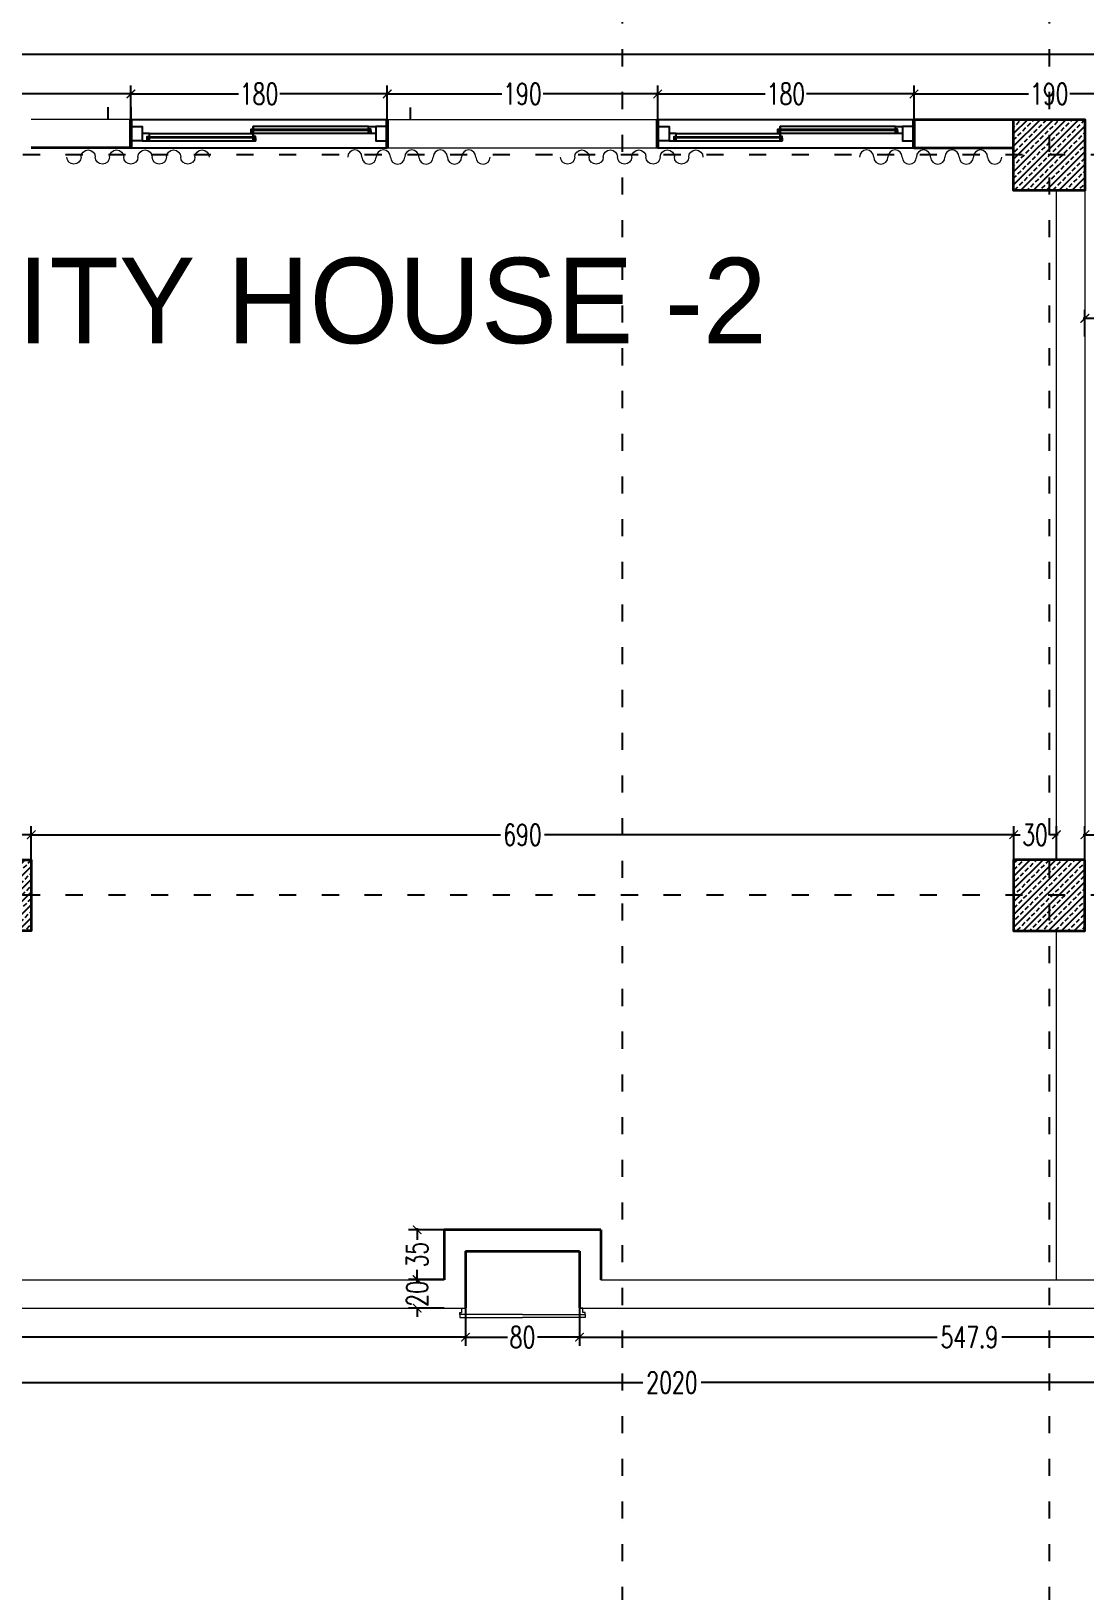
# Model space of a CAD drawing. Header units: centimetres. Extents: x -3207095 to 15275363, y -32656 to 4798027.
# Drawn here: x 679415 to 680155, y 4471382 to 4472477 of the extents above; entities that cross this region are included whole.
import ezdxf

# ---------------------------------------------------------------- set-up
doc = ezdxf.new("R2010")
doc.units = ezdxf.units.CM
for name, pattern in [('ACAD_ISO03W100', [30, 12, -18]), ('CENTER2', [1.125, 0.75, -0.125, 0.125, -0.125]), ('DUZ', [500, 500])]:
    doc.linetypes.add(name, pattern=pattern)
doc.layers.get('0').update_dxf_attribs({"color": 1, "linetype": 'DUZ'})
for name, color, linetype in [('AGAC', 116, 'Continuous'), ('DIM', 1, 'DUZ'), ('DR-WASTE PIPE', 5, 'CENTER2'), ('KOLTAR_F', 145, 'Continuous'), ('PEN', 161, 'Continuous'), ('söve', 26, 'DUZ')]:
    doc.layers.add(name, color=color, linetype=linetype)
for name, color, linetype, lineweight in [('cam', 143, 'Continuous', 20), ('DUV', 220, 'Continuous', 50), ('DUVAR', 7, 'Continuous', 35), ('FE_PERDE', 205, 'Continuous', 15), ('gor25', 142, 'Continuous', 25), ('iç duvar', 7, 'Continuous', 50), ('KAPEN', 151, 'Continuous', 9), ('KOLON_F', 3, 'Continuous', 35)]:
    doc.layers.add(name, color=color, linetype=linetype, lineweight=lineweight)
doc.styles.add('DIM', font='ROMANSTW.SHX', dxfattribs={"width": 0.7})
doc.dimstyles.new('1_100', dxfattribs={"dimtxt": 15, "dimasz": 6, "dimexe": 6, "dimexo": 0, "dimgap": 2, "dimtad": 0, "dimdec": 1, "dimzin": 11, "dimdsep": 46, "dimtxsty": 'DIM', "dimblk": 'ARCHTICK', "dimcen": 3, "dimdle": 1.25, "dimclrt": 2, "dimadec": 0, "dimazin": 0, "dimtfac": 1.25, "dimtdec": 1, "dimtix": 1, "dimtofl": 0, "dimtmove": 1, "dimatfit": 3, "dimldrblk": 'ARCHTICK', "dimfxl": 20, "dimfxlon": 1, "dimtolj": 1, "dimtzin": 0, "dimarcsym": 0})

# ---------------------------------------------------------------- blocks, each defined once
blk = doc.blocks.new('GEN_BLOCK00601')
at = {"linetype": 'Continuous', "ltscale": 50}
for centre, start, end in [((50, 50), 0, 180), ((150, 50), 180, 0), ((250, 50), 0, 180), ((350, 50), 180, 0), ((450, 50), 0, 180), ((550, 50), 180, 0), ((650, 50), 0, 180), ((750, 50), 180, 0), ((850, 50), 0, 180), ((950, 50), 180, 0)]:
    blk.add_arc(centre, 50, start, end, dxfattribs=at)
for tag in ['FLOOR', 'Sfb']:
    blk.add_attdef(tag, (0, 0), '', height=1)
blk = doc.blocks.new('_ArchTick')
at = {"color": 0, "linetype": 'ByBlock', "const_width": 0.15}
blk.add_lwpolyline([(-0.5, -0.5), (0.5, 0.5)], dxfattribs=at)
blk = doc.blocks.new('*D249')
at = {"layer": 'Defpoints', "color": 0, "linetype": 'Continuous', "lineweight": 5, "transparency": 16777216}
for p in [(679485.1, 4472433), (679295.1, 4472415.2), (679485.1, 4472415.2)]:
    blk.add_point(p, dxfattribs=at)
at = {"layer": 'DIM', "color": 0, "linetype": 'Continuous', "lineweight": -2, "transparency": 16777216}
for p, q in [((679293.8, 4472433), (679375.6, 4472433)), ((679295.1, 4472415.2), (679295.1, 4472439)), ((679486.3, 4472433), (679404.6, 4472433)), ((679485.1, 4472415.2), (679485.1, 4472439))]:
    blk.add_line(p, q, dxfattribs=at)
at = {"layer": 'DIM', "color": 0, "linetype": 'Continuous', "lineweight": -2, "transparency": 16777216, "xscale": 6, "yscale": 6, "zscale": 6, "rotation": 180}
blk.add_blockref('_ArchTick', (679295.1, 4472433), dxfattribs=at)
at = {"layer": 'DIM', "color": 0, "linetype": 'Continuous', "lineweight": -2, "transparency": 16777216, "xscale": 6, "yscale": 6, "zscale": 6}
blk.add_blockref('_ArchTick', (679485.1, 4472433), dxfattribs=at)
at = {"layer": 'DIM', "color": 2, "linetype": 'Continuous', "lineweight": 5, "transparency": 16777216, "insert": (679390.1, 4472433), "char_height": 15, "attachment_point": 5, "style": 'DIM'}
blk.add_mtext('\\A1;190', dxfattribs=at)
blk = doc.blocks.new('*D250')
at = {"layer": 'Defpoints', "color": 0, "linetype": 'Continuous', "lineweight": 5, "transparency": 16777216}
for p in [(679665.1, 4472433), (679485.1, 4472415.2), (679665.1, 4472415.2)]:
    blk.add_point(p, dxfattribs=at)
at = {"layer": 'DIM', "color": 0, "linetype": 'Continuous', "lineweight": -2, "transparency": 16777216}
for p, q in [((679483.8, 4472433), (679560.6, 4472433)), ((679485.1, 4472415.2), (679485.1, 4472439)), ((679666.3, 4472433), (679589.6, 4472433)), ((679665.1, 4472415.2), (679665.1, 4472439))]:
    blk.add_line(p, q, dxfattribs=at)
at = {"layer": 'DIM', "color": 0, "linetype": 'Continuous', "lineweight": -2, "transparency": 16777216, "xscale": 6, "yscale": 6, "zscale": 6, "rotation": 180}
blk.add_blockref('_ArchTick', (679485.1, 4472433), dxfattribs=at)
at = {"layer": 'DIM', "color": 0, "linetype": 'Continuous', "lineweight": -2, "transparency": 16777216, "xscale": 6, "yscale": 6, "zscale": 6}
blk.add_blockref('_ArchTick', (679665.1, 4472433), dxfattribs=at)
at = {"layer": 'DIM', "color": 2, "linetype": 'Continuous', "lineweight": 5, "transparency": 16777216, "insert": (679575.1, 4472433), "char_height": 15, "attachment_point": 5, "style": 'DIM'}
blk.add_mtext('\\A1;180', dxfattribs=at)
blk = doc.blocks.new('*D251')
at = {"layer": 'Defpoints', "color": 0, "linetype": 'Continuous', "lineweight": 5, "transparency": 16777216}
for p in [(679855.1, 4472433), (679665.1, 4472415.2), (679855.1, 4472415.2)]:
    blk.add_point(p, dxfattribs=at)
at = {"layer": 'DIM', "color": 0, "linetype": 'Continuous', "lineweight": -2, "transparency": 16777216}
for p, q in [((679663.8, 4472433), (679745.6, 4472433)), ((679665.1, 4472415.2), (679665.1, 4472439)), ((679856.3, 4472433), (679774.6, 4472433)), ((679855.1, 4472415.2), (679855.1, 4472439))]:
    blk.add_line(p, q, dxfattribs=at)
at = {"layer": 'DIM', "color": 0, "linetype": 'Continuous', "lineweight": -2, "transparency": 16777216, "xscale": 6, "yscale": 6, "zscale": 6, "rotation": 180}
blk.add_blockref('_ArchTick', (679665.1, 4472433), dxfattribs=at)
at = {"layer": 'DIM', "color": 0, "linetype": 'Continuous', "lineweight": -2, "transparency": 16777216, "xscale": 6, "yscale": 6, "zscale": 6}
blk.add_blockref('_ArchTick', (679855.1, 4472433), dxfattribs=at)
at = {"layer": 'DIM', "color": 2, "linetype": 'Continuous', "lineweight": 5, "transparency": 16777216, "insert": (679760.1, 4472433), "char_height": 15, "attachment_point": 5, "style": 'DIM'}
blk.add_mtext('\\A1;190', dxfattribs=at)
blk = doc.blocks.new('*D252')
at = {"layer": 'Defpoints', "color": 0, "linetype": 'Continuous', "lineweight": 5, "transparency": 16777216}
for p in [(680035.1, 4472433), (679855.1, 4472415.2), (680035.1, 4472415.2)]:
    blk.add_point(p, dxfattribs=at)
at = {"layer": 'DIM', "color": 0, "linetype": 'Continuous', "lineweight": -2, "transparency": 16777216}
for p, q in [((679853.8, 4472433), (679930.6, 4472433)), ((679855.1, 4472415.2), (679855.1, 4472439)), ((680036.3, 4472433), (679959.6, 4472433)), ((680035.1, 4472415.2), (680035.1, 4472439))]:
    blk.add_line(p, q, dxfattribs=at)
at = {"layer": 'DIM', "color": 0, "linetype": 'Continuous', "lineweight": -2, "transparency": 16777216, "xscale": 6, "yscale": 6, "zscale": 6, "rotation": 180}
blk.add_blockref('_ArchTick', (679855.1, 4472433), dxfattribs=at)
at = {"layer": 'DIM', "color": 0, "linetype": 'Continuous', "lineweight": -2, "transparency": 16777216, "xscale": 6, "yscale": 6, "zscale": 6}
blk.add_blockref('_ArchTick', (680035.1, 4472433), dxfattribs=at)
at = {"layer": 'DIM', "color": 2, "linetype": 'Continuous', "lineweight": 5, "transparency": 16777216, "insert": (679945.1, 4472433), "char_height": 15, "attachment_point": 5, "style": 'DIM'}
blk.add_mtext('\\A1;180', dxfattribs=at)
blk = doc.blocks.new('*D253')
at = {"layer": 'Defpoints', "color": 0, "linetype": 'Continuous', "lineweight": 5, "transparency": 16777216}
for p in [(680225.1, 4472433), (680035.1, 4472415.2), (680225.1, 4472415.2)]:
    blk.add_point(p, dxfattribs=at)
at = {"layer": 'DIM', "color": 0, "linetype": 'Continuous', "lineweight": -2, "transparency": 16777216}
for p, q in [((680033.8, 4472433), (680115.6, 4472433)), ((680035.1, 4472415.2), (680035.1, 4472439)), ((680226.3, 4472433), (680144.6, 4472433)), ((680225.1, 4472415.2), (680225.1, 4472439))]:
    blk.add_line(p, q, dxfattribs=at)
at = {"layer": 'DIM', "color": 0, "linetype": 'Continuous', "lineweight": -2, "transparency": 16777216, "xscale": 6, "yscale": 6, "zscale": 6, "rotation": 180}
blk.add_blockref('_ArchTick', (680035.1, 4472433), dxfattribs=at)
at = {"layer": 'DIM', "color": 0, "linetype": 'Continuous', "lineweight": -2, "transparency": 16777216, "xscale": 6, "yscale": 6, "zscale": 6}
blk.add_blockref('_ArchTick', (680225.1, 4472433), dxfattribs=at)
at = {"layer": 'DIM', "color": 2, "linetype": 'Continuous', "lineweight": 5, "transparency": 16777216, "insert": (680130.1, 4472433), "char_height": 15, "attachment_point": 5, "style": 'DIM'}
blk.add_mtext('\\A1;190', dxfattribs=at)
blk = doc.blocks.new('*D334')
at = {"layer": 'Defpoints', "color": 0, "linetype": 'Continuous', "lineweight": 5, "transparency": 16777216}
for p in [(677145.1, 4472460.6), (677145.1, 4472439), (680895.1, 4472439)]:
    blk.add_point(p, dxfattribs=at)
at = {"layer": 'DIM', "color": 0, "linetype": 'Continuous', "lineweight": -2, "transparency": 16777216}
for p, q in [((677145.1, 4472440.6), (677145.1, 4472466.6)), ((680895.1, 4472440.6), (680895.1, 4472466.6)), ((677143.8, 4472460.6), (678999.6, 4472460.6)), ((680896.3, 4472460.6), (679040.6, 4472460.6))]:
    blk.add_line(p, q, dxfattribs=at)
at = {"layer": 'DIM', "color": 0, "linetype": 'Continuous', "lineweight": -2, "transparency": 16777216, "xscale": 6, "yscale": 6, "zscale": 6, "rotation": 180}
blk.add_blockref('_ArchTick', (677145.1, 4472460.6), dxfattribs=at)
at = {"layer": 'DIM', "color": 0, "linetype": 'Continuous', "lineweight": -2, "transparency": 16777216, "xscale": 6, "yscale": 6, "zscale": 6}
blk.add_blockref('_ArchTick', (680895.1, 4472460.6), dxfattribs=at)
at = {"layer": 'DIM', "color": 2, "linetype": 'Continuous', "lineweight": 5, "transparency": 16777216, "insert": (679020.1, 4472460.6), "char_height": 15, "attachment_point": 5, "style": 'DIM'}
blk.add_mtext('\\A1;3750', dxfattribs=at)
blk = doc.blocks.new('*D380')
at = {"layer": 'Defpoints', "color": 0, "linetype": 'Continuous', "lineweight": 5, "transparency": 16777216}
for p in [(679415.1, 4471912.7), (679365.1, 4471895.2), (679415.1, 4471895.2)]:
    blk.add_point(p, dxfattribs=at)
at = {"layer": 'DIM', "color": 0, "linetype": 'Continuous', "lineweight": -2, "transparency": 16777216}
for p, q in [((679365.1, 4471895.2), (679365.1, 4471918.7)), ((679415.1, 4471895.2), (679415.1, 4471918.7)), ((679363.8, 4471912.7), (679379.6, 4471912.7)), ((679416.3, 4471912.7), (679400.6, 4471912.7))]:
    blk.add_line(p, q, dxfattribs=at)
at = {"layer": 'DIM', "color": 0, "linetype": 'Continuous', "lineweight": -2, "transparency": 16777216, "xscale": 6, "yscale": 6, "zscale": 6, "rotation": 180}
blk.add_blockref('_ArchTick', (679365.1, 4471912.7), dxfattribs=at)
at = {"layer": 'DIM', "color": 0, "linetype": 'Continuous', "lineweight": -2, "transparency": 16777216, "xscale": 6, "yscale": 6, "zscale": 6}
blk.add_blockref('_ArchTick', (679415.1, 4471912.7), dxfattribs=at)
at = {"layer": 'DIM', "color": 2, "linetype": 'Continuous', "lineweight": 5, "transparency": 16777216, "insert": (679390.1, 4471912.7), "char_height": 15, "attachment_point": 5, "style": 'DIM'}
blk.add_mtext('\\A1;50', dxfattribs=at)
blk = doc.blocks.new('*D381')
at = {"layer": 'Defpoints', "color": 0, "linetype": 'Continuous', "lineweight": 5, "transparency": 16777216}
for p in [(680105.1, 4471912.7), (679415.1, 4471895.2), (680105.1, 4471895.2)]:
    blk.add_point(p, dxfattribs=at)
at = {"layer": 'DIM', "color": 0, "linetype": 'Continuous', "lineweight": -2, "transparency": 16777216}
for p, q in [((679415.1, 4471895.2), (679415.1, 4471918.7)), ((680105.1, 4471895.2), (680105.1, 4471918.7)), ((679413.8, 4471912.7), (679744.6, 4471912.7)), ((680106.3, 4471912.7), (679775.6, 4471912.7))]:
    blk.add_line(p, q, dxfattribs=at)
at = {"layer": 'DIM', "color": 0, "linetype": 'Continuous', "lineweight": -2, "transparency": 16777216, "xscale": 6, "yscale": 6, "zscale": 6, "rotation": 180}
blk.add_blockref('_ArchTick', (679415.1, 4471912.7), dxfattribs=at)
at = {"layer": 'DIM', "color": 0, "linetype": 'Continuous', "lineweight": -2, "transparency": 16777216, "xscale": 6, "yscale": 6, "zscale": 6}
blk.add_blockref('_ArchTick', (680105.1, 4471912.7), dxfattribs=at)
at = {"layer": 'DIM', "color": 2, "linetype": 'Continuous', "lineweight": 5, "transparency": 16777216, "insert": (679760.1, 4471912.7), "char_height": 15, "attachment_point": 5, "style": 'DIM'}
blk.add_mtext('\\A1;690', dxfattribs=at)
blk = doc.blocks.new('*D382')
at = {"layer": 'Defpoints', "color": 0, "linetype": 'Continuous', "lineweight": 5, "transparency": 16777216}
for p in [(680135.1, 4471912.7), (680105.1, 4471895.2), (680135.1, 4471895.2)]:
    blk.add_point(p, dxfattribs=at)
at = {"layer": 'DIM', "color": 0, "linetype": 'Continuous', "lineweight": -2, "transparency": 16777216}
for p, q in [((680105.1, 4471895.2), (680105.1, 4471918.7)), ((680135.1, 4471895.2), (680135.1, 4471918.7)), ((680103.8, 4471912.7), (680109.6, 4471912.7)), ((680136.3, 4471912.7), (680130.6, 4471912.7))]:
    blk.add_line(p, q, dxfattribs=at)
at = {"layer": 'DIM', "color": 0, "linetype": 'Continuous', "lineweight": -2, "transparency": 16777216, "xscale": 6, "yscale": 6, "zscale": 6, "rotation": 180}
blk.add_blockref('_ArchTick', (680105.1, 4471912.7), dxfattribs=at)
at = {"layer": 'DIM', "color": 0, "linetype": 'Continuous', "lineweight": -2, "transparency": 16777216, "xscale": 6, "yscale": 6, "zscale": 6}
blk.add_blockref('_ArchTick', (680135.1, 4471912.7), dxfattribs=at)
at = {"layer": 'DIM', "color": 2, "linetype": 'Continuous', "lineweight": 5, "transparency": 16777216, "insert": (680120.1, 4471912.7), "char_height": 15, "attachment_point": 5, "style": 'DIM'}
blk.add_mtext('\\A1;30', dxfattribs=at)
blk = doc.blocks.new('*D383')
at = {"layer": 'Defpoints', "color": 0, "linetype": 'Continuous', "lineweight": 5, "transparency": 16777216}
for p in [(680490.1, 4471912.7), (680155.1, 4471895.2), (680490.1, 4471895.2)]:
    blk.add_point(p, dxfattribs=at)
at = {"layer": 'DIM', "color": 0, "linetype": 'Continuous', "lineweight": -2, "transparency": 16777216}
for p, q in [((680155.1, 4471895.2), (680155.1, 4471918.7)), ((680490.1, 4471895.2), (680490.1, 4471918.7)), ((680153.8, 4471912.7), (680307.1, 4471912.7)), ((680491.3, 4471912.7), (680338.1, 4471912.7))]:
    blk.add_line(p, q, dxfattribs=at)
at = {"layer": 'DIM', "color": 0, "linetype": 'Continuous', "lineweight": -2, "transparency": 16777216, "xscale": 6, "yscale": 6, "zscale": 6, "rotation": 180}
blk.add_blockref('_ArchTick', (680155.1, 4471912.7), dxfattribs=at)
at = {"layer": 'DIM', "color": 0, "linetype": 'Continuous', "lineweight": -2, "transparency": 16777216, "xscale": 6, "yscale": 6, "zscale": 6}
blk.add_blockref('_ArchTick', (680490.1, 4471912.7), dxfattribs=at)
at = {"layer": 'DIM', "color": 2, "linetype": 'Continuous', "lineweight": 5, "transparency": 16777216, "insert": (680322.6, 4471912.7), "char_height": 15, "attachment_point": 5, "style": 'DIM'}
blk.add_mtext('\\A1;335', dxfattribs=at)
blk = doc.blocks.new('*D387')
at = {"layer": 'Defpoints', "color": 0, "linetype": 'Continuous', "lineweight": 5, "transparency": 16777216}
for p in [(679686.1, 4471635.2), (679705.1, 4471635.2), (679705.1, 4471600.2)]:
    blk.add_point(p, dxfattribs=at)
at = {"layer": 'DIM', "color": 0, "linetype": 'Continuous', "lineweight": -2, "transparency": 16777216}
for p, q in [((679705.1, 4471635.2), (679680.1, 4471635.2)), ((679686.1, 4471636.4), (679686.1, 4471628.2)), ((679705.1, 4471600.2), (679680.1, 4471600.2)), ((679686.1, 4471598.9), (679686.1, 4471607.2))]:
    blk.add_line(p, q, dxfattribs=at)
at = {"layer": 'DIM', "color": 0, "linetype": 'Continuous', "lineweight": -2, "transparency": 16777216, "xscale": 6, "yscale": 6, "zscale": 6}
for p, rotation in [((679686.1, 4471635.2), 90), ((679686.1, 4471600.2), 270)]:
    blk.add_blockref('_ArchTick', p, dxfattribs=dict(at, rotation=rotation))
at = {"layer": 'DIM', "color": 2, "linetype": 'Continuous', "lineweight": 5, "transparency": 16777216, "insert": (679686.1, 4471617.7), "char_height": 15, "attachment_point": 5, "rotation": 90, "style": 'DIM'}
blk.add_mtext('\\A1;35', dxfattribs=at)
blk = doc.blocks.new('*D390')
at = {"layer": 'Defpoints', "color": 0, "linetype": 'Continuous', "lineweight": 5, "transparency": 16777216}
for p in [(679705.1, 4471600.2), (679686.1, 4471580.2), (679705.1, 4471580.2)]:
    blk.add_point(p, dxfattribs=at)
at = {"layer": 'DIM', "color": 0, "linetype": 'Continuous', "lineweight": -2, "transparency": 16777216}
for p, q in [((679705.1, 4471600.2), (679680.1, 4471600.2)), ((679686.1, 4471600.2), (679686.1, 4471606.2)), ((679705.1, 4471580.2), (679680.1, 4471580.2)), ((679686.1, 4471580.2), (679686.1, 4471574.2))]:
    blk.add_line(p, q, dxfattribs=at)
at = {"layer": 'DIM', "color": 0, "linetype": 'Continuous', "lineweight": -2, "transparency": 16777216, "xscale": 6, "yscale": 6, "zscale": 6}
for p, rotation in [((679686.1, 4471600.2), 270), ((679686.1, 4471580.2), 90)]:
    blk.add_blockref('_ArchTick', p, dxfattribs=dict(at, rotation=rotation))
at = {"layer": 'DIM', "color": 2, "linetype": 'Continuous', "lineweight": 5, "transparency": 16777216, "insert": (679686.1, 4471590.2), "char_height": 15, "attachment_point": 5, "rotation": 90, "style": 'DIM'}
blk.add_mtext('\\A1;20', dxfattribs=at)
blk = doc.blocks.new('*D394')
at = {"layer": 'Defpoints', "color": 0, "linetype": 'Continuous', "lineweight": 5, "transparency": 16777216}
for p in [(679060.1, 4471580.2), (679720.1, 4471580.2), (679720.1, 4471559.8)]:
    blk.add_point(p, dxfattribs=at)
at = {"layer": 'DIM', "color": 0, "linetype": 'Continuous', "lineweight": -2, "transparency": 16777216}
for p, q in [((679060.1, 4471579.8), (679060.1, 4471553.8)), ((679720.1, 4471579.8), (679720.1, 4471553.8)), ((679058.8, 4471559.8), (679374.6, 4471559.8)), ((679721.3, 4471559.8), (679405.6, 4471559.8))]:
    blk.add_line(p, q, dxfattribs=at)
at = {"layer": 'DIM', "color": 0, "linetype": 'Continuous', "lineweight": -2, "transparency": 16777216, "xscale": 6, "yscale": 6, "zscale": 6, "rotation": 180}
blk.add_blockref('_ArchTick', (679060.1, 4471559.8), dxfattribs=at)
at = {"layer": 'DIM', "color": 0, "linetype": 'Continuous', "lineweight": -2, "transparency": 16777216, "xscale": 6, "yscale": 6, "zscale": 6}
blk.add_blockref('_ArchTick', (679720.1, 4471559.8), dxfattribs=at)
at = {"layer": 'DIM', "color": 2, "linetype": 'Continuous', "lineweight": 5, "transparency": 16777216, "insert": (679390.1, 4471559.8), "char_height": 15, "attachment_point": 5, "style": 'DIM'}
blk.add_mtext('\\A1;660', dxfattribs=at)
blk = doc.blocks.new('*D395')
at = {"layer": 'Defpoints', "color": 0, "linetype": 'Continuous', "lineweight": 5, "transparency": 16777216}
for p in [(679720.1, 4471580.2), (679800.1, 4471580.2), (679800.1, 4471559.8)]:
    blk.add_point(p, dxfattribs=at)
at = {"layer": 'DIM', "color": 0, "linetype": 'Continuous', "lineweight": -2, "transparency": 16777216}
for p, q in [((679720.1, 4471579.8), (679720.1, 4471553.8)), ((679800.1, 4471579.8), (679800.1, 4471553.8)), ((679718.8, 4471559.8), (679749.6, 4471559.8)), ((679801.3, 4471559.8), (679770.6, 4471559.8))]:
    blk.add_line(p, q, dxfattribs=at)
at = {"layer": 'DIM', "color": 0, "linetype": 'Continuous', "lineweight": -2, "transparency": 16777216, "xscale": 6, "yscale": 6, "zscale": 6, "rotation": 180}
blk.add_blockref('_ArchTick', (679720.1, 4471559.8), dxfattribs=at)
at = {"layer": 'DIM', "color": 0, "linetype": 'Continuous', "lineweight": -2, "transparency": 16777216, "xscale": 6, "yscale": 6, "zscale": 6}
blk.add_blockref('_ArchTick', (679800.1, 4471559.8), dxfattribs=at)
at = {"layer": 'DIM', "color": 2, "linetype": 'Continuous', "lineweight": 5, "transparency": 16777216, "insert": (679760.1, 4471559.8), "char_height": 15, "attachment_point": 5, "style": 'DIM'}
blk.add_mtext('\\A1;80', dxfattribs=at)
blk = doc.blocks.new('*D396')
at = {"layer": 'Defpoints', "color": 0, "linetype": 'Continuous', "lineweight": 5, "transparency": 16777216}
for p in [(679800.1, 4471580.2), (680348, 4471580.2), (680348, 4471559.8)]:
    blk.add_point(p, dxfattribs=at)
at = {"layer": 'DIM', "color": 0, "linetype": 'Continuous', "lineweight": -2, "transparency": 16777216}
for p, q in [((679800.1, 4471579.8), (679800.1, 4471553.8)), ((680348, 4471579.8), (680348, 4471553.8)), ((679798.8, 4471559.8), (680051.3, 4471559.8)), ((680349.2, 4471559.8), (680096.8, 4471559.8))]:
    blk.add_line(p, q, dxfattribs=at)
at = {"layer": 'DIM', "color": 0, "linetype": 'Continuous', "lineweight": -2, "transparency": 16777216, "xscale": 6, "yscale": 6, "zscale": 6, "rotation": 180}
blk.add_blockref('_ArchTick', (679800.1, 4471559.8), dxfattribs=at)
at = {"layer": 'DIM', "color": 0, "linetype": 'Continuous', "lineweight": -2, "transparency": 16777216, "xscale": 6, "yscale": 6, "zscale": 6}
blk.add_blockref('_ArchTick', (680348, 4471559.8), dxfattribs=at)
at = {"layer": 'DIM', "color": 2, "linetype": 'Continuous', "lineweight": 5, "transparency": 16777216, "insert": (680074, 4471559.8), "char_height": 15, "attachment_point": 5, "style": 'DIM'}
blk.add_mtext('\\A1;547.9', dxfattribs=at)
blk = doc.blocks.new('*D469')
at = {"layer": 'Defpoints', "color": 0, "linetype": 'Continuous', "lineweight": 5, "transparency": 16777216}
for p in [(680875.1, 4471540), (678855.1, 4471527.2), (680875.1, 4471527.9)]:
    blk.add_point(p, dxfattribs=at)
at = {"layer": 'DIM', "color": 0, "linetype": 'Continuous', "lineweight": -2, "transparency": 16777216}
for p, q in [((678855.1, 4471527.2), (678855.1, 4471533.9)), ((680875.1, 4471540), (680875.1, 4471521.9)), ((678853.8, 4471527.9), (679844.6, 4471527.9)), ((680876.3, 4471527.9), (679885.6, 4471527.9))]:
    blk.add_line(p, q, dxfattribs=at)
at = {"layer": 'DIM', "color": 0, "linetype": 'Continuous', "lineweight": -2, "transparency": 16777216, "xscale": 6, "yscale": 6, "zscale": 6, "rotation": 180}
blk.add_blockref('_ArchTick', (678855.1, 4471527.9), dxfattribs=at)
at = {"layer": 'DIM', "color": 0, "linetype": 'Continuous', "lineweight": -2, "transparency": 16777216, "xscale": 6, "yscale": 6, "zscale": 6}
blk.add_blockref('_ArchTick', (680875.1, 4471527.9), dxfattribs=at)
at = {"layer": 'DIM', "color": 2, "linetype": 'Continuous', "lineweight": 5, "transparency": 16777216, "insert": (679865.1, 4471527.9), "char_height": 15, "attachment_point": 5, "style": 'DIM'}
blk.add_mtext('\\A1;2020', dxfattribs=at)
blk = doc.blocks.new('*D534')
at = {"layer": 'Defpoints', "color": 0, "linetype": 'Continuous', "lineweight": 5, "transparency": 16777216}
for p in [(680255.5, 4472275.4), (680155.1, 4472262.6), (680255.5, 4472262.6)]:
    blk.add_point(p, dxfattribs=at)
at = {"layer": 'DIM', "color": 0, "linetype": 'Continuous', "lineweight": -2, "transparency": 16777216}
for p, q in [((680155.1, 4472262.6), (680155.1, 4472281.4)), ((680255.5, 4472262.6), (680255.5, 4472281.4)), ((680153.8, 4472275.4), (680183, 4472275.4)), ((680256.7, 4472275.4), (680227.5, 4472275.4))]:
    blk.add_line(p, q, dxfattribs=at)
at = {"layer": 'DIM', "color": 0, "linetype": 'Continuous', "lineweight": -2, "transparency": 16777216, "xscale": 6, "yscale": 6, "zscale": 6, "rotation": 180}
blk.add_blockref('_ArchTick', (680155.1, 4472275.4), dxfattribs=at)
at = {"layer": 'DIM', "color": 0, "linetype": 'Continuous', "lineweight": -2, "transparency": 16777216, "xscale": 6, "yscale": 6, "zscale": 6}
blk.add_blockref('_ArchTick', (680255.5, 4472275.4), dxfattribs=at)
at = {"layer": 'DIM', "color": 2, "linetype": 'Continuous', "lineweight": 5, "transparency": 16777216, "insert": (680205.3, 4472275.4), "char_height": 15, "attachment_point": 5, "style": 'DIM'}
blk.add_mtext('\\A1;100.4', dxfattribs=at)

msp = doc.modelspace()

# ---------------------------------------------------------------- hatches: boundary and pattern name
at = {"layer": 'KOLTAR_F'}
h = msp.add_hatch(dxfattribs=at)
h.set_pattern_fill('ANSI33', color=256, style=0)
h.set_pattern_definition([(45, (19521.583, -31997.3164), (-4.4901280605, 4.4901280605), []), (45, (19526.0734, -31997.3164), (-4.4901280605, 4.4901280605), [3.175, -1.5875])])
h.paths.add_polyline_path([(680105.06, 4472415.15), (680155.06, 4472415.15), (680155.06, 4472365.15), (680105.06, 4472365.15)])
h = msp.add_hatch(dxfattribs=at)
h.set_pattern_fill('ANSI33', color=256, style=0)
h.set_pattern_definition([(45, (18781.583, -32517.3164), (-4.4901280605, 4.4901280605), []), (45, (18786.0734, -32517.3164), (-4.4901280605, 4.4901280605), [3.175, -1.5875])])
h.paths.add_polyline_path([(679365.06, 4471895.15), (679415.06, 4471895.15), (679415.06, 4471845.15), (679365.06, 4471845.15)])
h = msp.add_hatch(dxfattribs=at)
h.set_pattern_fill('ANSI33', color=256, style=0)
h.set_pattern_definition([(45, (18041.583, -32517.3164), (-4.4901280605, 4.4901280605), []), (45, (18046.0734, -32517.3164), (-4.4901280605, 4.4901280605), [3.175, -1.5875])])
h.paths.add_polyline_path([(680155.06, 4471895.15), (680105.06, 4471895.15), (680105.06, 4471845.15), (680155.06, 4471845.15)])

# ---------------------------------------------------------------- linework, layer by layer
at = {"color": 232, "linetype": 'ACAD_ISO03W100'}
for p, q in [((679830.06, 4472584.38), (679830.06, 4469325.53)), ((680130.06, 4472584.38), (680130.06, 4469325.53)), ((681101.25, 4472390.15), (676992.69, 4472390.15)), ((681101.25, 4471870.15), (676992.69, 4471870.15))]:
    msp.add_line(p, q, dxfattribs=at)
at = {"layer": 'AGAC'}
for p, q in [((679485.06, 4472415.15), (679665.06, 4472415.15)), ((679855.06, 4472415.15), (680035.06, 4472415.15)), ((679485.06, 4472395.15), (679665.06, 4472395.15)), ((679855.06, 4472395.15), (680035.06, 4472395.15))]:
    msp.add_line(p, q, dxfattribs=at)
at = {"layer": 'cam'}
for p, q in [((679653.56, 4472408.15), (679569.56, 4472408.15)), ((679653.56, 4472407.65), (679569.56, 4472407.65)), ((680023.56, 4472408.15), (679939.56, 4472408.15)), ((680023.56, 4472407.65), (679939.56, 4472407.65)), ((679496.56, 4472403.15), (679572.56, 4472403.15)), ((679496.56, 4472402.65), (679572.56, 4472402.65)), ((679496.56, 4472402.15), (679572.56, 4472402.15)), ((679653.56, 4472407.15), (679569.56, 4472407.15)), ((679866.56, 4472403.15), (679942.56, 4472403.15)), ((679866.56, 4472402.65), (679942.56, 4472402.65)), ((679866.56, 4472402.15), (679942.56, 4472402.15)), ((680023.56, 4472407.15), (679939.56, 4472407.15))]:
    msp.add_line(p, q, dxfattribs=at)
at = {"layer": 'DR-WASTE PIPE', "color": 6, "ltscale": 12}
msp.add_line((679830.06, 4471430.43, -0.02), (679830.06, 4471430.44, -0.02), dxfattribs=at)
at = {"layer": 'DUV'}
for p, q in [((679485.06, 4472395.15), (679485.06, 4472415.15)), ((679665.06, 4472395.15), (679665.06, 4472415.15)), ((679855.06, 4472395.15), (679855.06, 4472415.15)), ((679855.06, 4472395.15), (679855.06, 4472415.15)), ((679855.06, 4472395.15), (679855.06, 4472415.15)), ((680035.06, 4472395.15), (680035.06, 4472415.15)), ((680035.06, 4472395.15), (680035.06, 4472415.15)), ((680035.06, 4472395.15), (680035.06, 4472415.15))]:
    msp.add_line(p, q, dxfattribs=at)
at = {"layer": 'DUVAR'}
for p, q in [((679485.06, 4472395.15), (679485.06, 4472415.15)), ((679665.06, 4472395.15), (679665.06, 4472415.15)), ((679855.06, 4472395.15), (679855.06, 4472415.15)), ((680035.06, 4472415.15), (680105.06, 4472415.15)), ((680035.06, 4472395.15), (680035.06, 4472415.15)), ((679485.06, 4472395.15), (679415.06, 4472395.15)), ((680035.06, 4472395.15), (680105.06, 4472395.15)), ((679815.06, 4471635.15), (679705.06, 4471635.15)), ((679705.06, 4471635.15), (679705.06, 4471600.15)), ((679815.06, 4471635.15), (679815.06, 4471600.15)), ((679720.06, 4471620.15), (679800.06, 4471620.15)), ((679720.06, 4471620.15), (679720.06, 4471580.15)), ((679800.06, 4471620.15), (679800.06, 4471580.15))]:
    msp.add_line(p, q, dxfattribs=at)
at = {"layer": 'gor25'}
for p, q in [((679652.06, 4472410.15), (679571.06, 4472410.15)), ((680022.06, 4472410.15), (679941.06, 4472410.15)), ((679498.06, 4472405.15), (679571.06, 4472405.15)), ((679498.06, 4472400.15), (679571.06, 4472400.15)), ((679652.06, 4472405.15), (679571.06, 4472405.15)), ((679868.06, 4472405.15), (679941.06, 4472405.15)), ((679868.06, 4472400.15), (679941.06, 4472400.15)), ((680022.06, 4472405.15), (679941.06, 4472405.15))]:
    msp.add_line(p, q, dxfattribs=at)
at = {"layer": 'iç duvar', "color": 7, "lineweight": 18}
for p, q in [((679485.06, 4472415.15), (679415.06, 4472415.15)), ((679665.06, 4472415.15), (679855.06, 4472415.15)), ((679665.06, 4472395.15), (679855.06, 4472395.15)), ((680135.06, 4472365.15), (680135.06, 4471895.15)), ((680155.06, 4472365.15), (680155.06, 4471895.15)), ((680135.06, 4471845.15), (680135.06, 4471600.15)), ((679075.06, 4471600.15), (679705.06, 4471600.15)), ((679815.06, 4471600.15), (680351.06, 4471600.15)), ((679060.06, 4471580.15), (679720.06, 4471580.15)), ((679800.06, 4471580.15), (680351.46, 4471580.15))]:
    msp.add_line(p, q, dxfattribs=at)
at = {"layer": 'KAPEN'}
for points in [[(679720.06, 4471575.65), (679716.06, 4471575.65), (679716.06, 4471577.15), (679717.56, 4471577.15), (679717.56, 4471580.15), (679720.06, 4471580.15), (679720.06, 4471575.65)], [(679720.06, 4471575.65), (679716.06, 4471575.65), (679716.06, 4471577.15), (679717.56, 4471577.15), (679717.56, 4471580.15), (679720.06, 4471580.15), (679720.06, 4471575.65)], [(679800.06, 4471575.65), (679804.06, 4471575.65), (679804.06, 4471577.15), (679802.56, 4471577.15), (679802.56, 4471580.15), (679800.06, 4471580.15), (679800.06, 4471575.65)]]:
    msp.add_lwpolyline(points, close=True, dxfattribs=at)
for points in [[(679760.06, 4471575.65), (679716.06, 4471575.65), (679716.06, 4471573.65), (679760.06, 4471573.65)], [(679760.06, 4471575.65), (679804.06, 4471575.65), (679804.06, 4471573.65), (679760.06, 4471573.65)]]:
    msp.add_lwpolyline(points, dxfattribs=at)
at = {"layer": 'KOLON_F'}
for points in [[(680105.06, 4472415.15), (680155.06, 4472415.15), (680155.06, 4472365.15), (680105.06, 4472365.15)], [(679365.06, 4471895.15), (679415.06, 4471895.15), (679415.06, 4471845.15), (679365.06, 4471845.15)], [(680155.06, 4471895.15), (680105.06, 4471895.15), (680105.06, 4471845.15), (680155.06, 4471845.15)]]:
    msp.add_lwpolyline(points, close=True, dxfattribs=at)
at = {"layer": 'PEN'}
for points in [[(679493.06, 4472410.15), (679493.06, 4472410.15), (679493.06, 4472400.15), (679485.06, 4472400.15), (679485.06, 4472400.15), (679485.06, 4472410.15), (679485.06, 4472410.15), (679485.06, 4472410.15), (679493.06, 4472410.15)], [(679571.06, 4472410.15), (679571.06, 4472410.15), (679571.06, 4472405.15), (679569.56, 4472405.15), (679569.56, 4472407.15), (679569.56, 4472408.15), (679571.06, 4472408.15), (679571.06, 4472410.15), (679571.06, 4472410.15)], [(679657.06, 4472410.15), (679657.06, 4472410.15), (679657.06, 4472405.15), (679653.56, 4472405.15), (679653.56, 4472407.15), (679653.56, 4472408.15), (679652.06, 4472408.15), (679652.06, 4472410.15), (679657.06, 4472410.15)], [(679657.06, 4472410.15), (679657.06, 4472410.15), (679657.06, 4472400.15), (679665.06, 4472400.15), (679665.06, 4472400.15), (679665.06, 4472410.15), (679665.06, 4472410.15), (679665.06, 4472410.15), (679657.06, 4472410.15)], [(679863.06, 4472410.15), (679863.06, 4472410.15), (679863.06, 4472400.15), (679855.06, 4472400.15), (679855.06, 4472400.15), (679855.06, 4472410.15), (679855.06, 4472410.15), (679855.06, 4472410.15), (679863.06, 4472410.15)], [(679941.06, 4472410.15), (679941.06, 4472410.15), (679941.06, 4472405.15), (679939.56, 4472405.15), (679939.56, 4472407.15), (679939.56, 4472408.15), (679941.06, 4472408.15), (679941.06, 4472410.15), (679941.06, 4472410.15)], [(680027.06, 4472410.15), (680027.06, 4472410.15), (680027.06, 4472405.15), (680023.56, 4472405.15), (680023.56, 4472407.15), (680023.56, 4472408.15), (680022.06, 4472408.15), (680022.06, 4472410.15), (680027.06, 4472410.15)], [(680027.06, 4472410.15), (680027.06, 4472410.15), (680027.06, 4472400.15), (680035.06, 4472400.15), (680035.06, 4472400.15), (680035.06, 4472410.15), (680035.06, 4472410.15), (680035.06, 4472410.15), (680027.06, 4472410.15)], [(679493.06, 4472405.15), (679493.06, 4472405.15), (679493.06, 4472400.15), (679496.56, 4472400.15), (679496.56, 4472402.15), (679496.56, 4472403.15), (679498.06, 4472403.15), (679498.06, 4472405.15), (679493.06, 4472405.15)], [(679496.56, 4472400.15), (679498.06, 4472400.15), (679498.06, 4472402.15), (679496.56, 4472402.15)], [(679569.56, 4472405.15), (679571.06, 4472405.15), (679571.06, 4472407.15), (679569.56, 4472407.15)], [(679571.06, 4472405.15), (679571.06, 4472405.15), (679571.06, 4472400.15), (679572.56, 4472400.15), (679572.56, 4472402.15), (679572.56, 4472403.15), (679571.06, 4472403.15), (679571.06, 4472405.15), (679571.06, 4472405.15)], [(679572.56, 4472400.15), (679571.06, 4472400.15), (679571.06, 4472402.15), (679572.56, 4472402.15)], [(679653.56, 4472405.15), (679652.06, 4472405.15), (679652.06, 4472407.15), (679653.56, 4472407.15)], [(679863.06, 4472405.15), (679863.06, 4472405.15), (679863.06, 4472400.15), (679866.56, 4472400.15), (679866.56, 4472402.15), (679866.56, 4472403.15), (679868.06, 4472403.15), (679868.06, 4472405.15), (679863.06, 4472405.15)], [(679866.56, 4472400.15), (679868.06, 4472400.15), (679868.06, 4472402.15), (679866.56, 4472402.15)], [(679939.56, 4472405.15), (679941.06, 4472405.15), (679941.06, 4472407.15), (679939.56, 4472407.15)], [(679941.06, 4472405.15), (679941.06, 4472405.15), (679941.06, 4472400.15), (679942.56, 4472400.15), (679942.56, 4472402.15), (679942.56, 4472403.15), (679941.06, 4472403.15), (679941.06, 4472405.15), (679941.06, 4472405.15)], [(679942.56, 4472400.15), (679941.06, 4472400.15), (679941.06, 4472402.15), (679942.56, 4472402.15)], [(680023.56, 4472405.15), (680022.06, 4472405.15), (680022.06, 4472407.15), (680023.56, 4472407.15)]]:
    msp.add_lwpolyline(points, close=True, dxfattribs=at)
at = {"layer": 'söve'}
for p, q in [((679468.93, 4472423.73), (679468.93, 4472415.15)), ((679485.06, 4472423.73), (679485.06, 4472415.15)), ((679681.19, 4472423.52), (679681.19, 4472415.15))]:
    msp.add_line(p, q, dxfattribs=at)

# ---------------------------------------------------------------- block references
at = {"layer": 'FE_PERDE', "yscale": 0.10000020265579, "zscale": 0.10000020265579, "rotation": 180}
for p, xscale in [((679440.06, 4472393.65), -0.10000020265579), ((680096.8, 4472393.65), 0.10000020265579)]:
    msp.add_blockref('GEN_BLOCK00601', p, dxfattribs=dict(at, xscale=xscale))
at = {"layer": 'FE_PERDE', "extrusion": (0, 0, -1), "yscale": 0.10000020265579, "zscale": -0.10000020265579, "rotation": 180}
for p, xscale in [((-679737.39, 4472393.65), -0.10000020265579), ((-679786.84, 4472393.65), 0.10000020265579)]:
    msp.add_blockref('GEN_BLOCK00601', p, dxfattribs=dict(at, xscale=xscale))

# ---------------------------------------------------------------- texts
at = {"insert": (679187.02, 4472317.93), "char_height": 60, "attachment_point": 1}
msp.add_mtext_dynamic_manual_height_columns('{\\fCentury Gothic|b0|i0|c162|p34;\\C7;PRAVITY HOUSE -2}', width=710.4957, gutter_width=12.5, heights=[0], dxfattribs=at)

# ---------------------------------------------------------------- dimensions: what is measured, and where the dimension line sits
at = {"layer": 'DIM', "linetype": 'Continuous', "lineweight": 5}
for base, p1, p2, picture, middle in [((677145.06, 4472460.57), (680895.06, 4472438.97), (677145.06, 4472438.97), '*D334', (679020.06, 4472460.57)), ((679485.06, 4472432.97), (679295.06, 4472415.15), (679485.06, 4472415.15), '*D249', (679390.06, 4472432.97)), ((679665.06, 4472432.97), (679485.06, 4472415.15), (679665.06, 4472415.15), '*D250', (679575.06, 4472432.97)), ((679855.06, 4472432.97), (679665.06, 4472415.15), (679855.06, 4472415.15), '*D251', (679760.06, 4472432.97)), ((680035.06, 4472432.97), (679855.06, 4472415.15), (680035.06, 4472415.15), '*D252', (679945.06, 4472432.97)), ((680225.06, 4472432.97), (680035.06, 4472415.15), (680225.06, 4472415.15), '*D253', (680130.06, 4472432.97)), ((680255.45, 4472275.42), (680155.06, 4472262.56), (680255.45, 4472262.56), '*D534', (680205.26, 4472275.42)), ((679415.06, 4471912.7), (679365.06, 4471895.15), (679415.06, 4471895.15), '*D380', (679390.06, 4471912.7)), ((680105.06, 4471912.7), (679415.06, 4471895.15), (680105.06, 4471895.15), '*D381', (679760.06, 4471912.7)), ((680135.06, 4471912.7), (680105.06, 4471895.15), (680135.06, 4471895.15), '*D382', (680120.06, 4471912.7)), ((680490.06, 4471912.7), (680155.06, 4471895.15), (680490.06, 4471895.15), '*D383', (680322.56, 4471912.7)), ((679720.06, 4471559.79), (679060.06, 4471580.15), (679720.06, 4471580.15), '*D394', (679390.06, 4471559.79)), ((679800.06, 4471559.79), (679720.06, 4471580.15), (679800.06, 4471580.15), '*D395', (679760.06, 4471559.79)), ((680347.96, 4471559.79), (679800.06, 4471580.15), (680347.96, 4471580.15), '*D396', (680074.01, 4471559.79)), ((680875.06, 4471527.92), (678855.06, 4471527.24), (680875.06, 4471540), '*D469', (679865.06, 4471527.92))]:
    dim = msp.add_linear_dim(base=base, p1=p1, p2=p2, dimstyle='1_100', dxfattribs=at)
    dim.commit()
    dim.dimension.update_dxf_attribs({"geometry": picture, "text_midpoint": middle})
for base, p2, picture, middle in [((679686.06, 4471635.15), (679705.06, 4471635.15), '*D387', (679686.06, 4471617.65)), ((679686.06, 4471580.15), (679705.06, 4471580.15), '*D390', (679686.06, 4471590.15))]:
    dim = msp.add_linear_dim(base=base, p1=(679705.06, 4471600.15), p2=p2, angle=90, dimstyle='1_100', dxfattribs=at)
    dim.commit()
    dim.dimension.update_dxf_attribs({"geometry": picture, "text_midpoint": middle})

doc.saveas('drawing.dxf')
